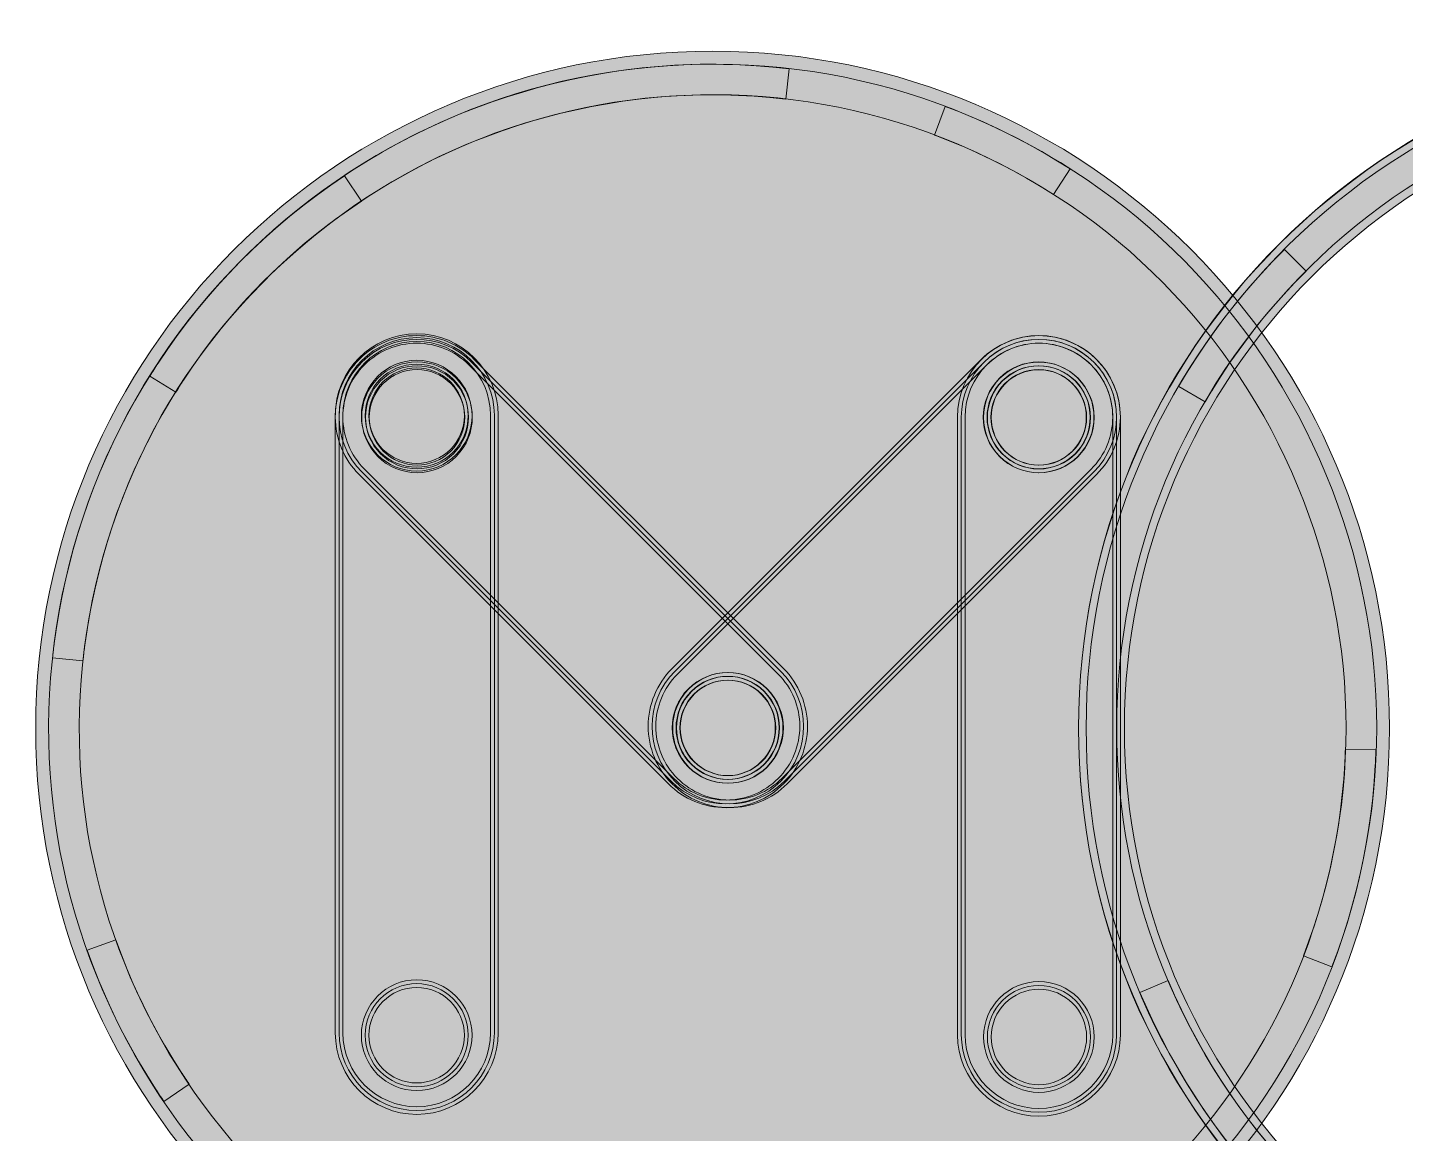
# Model space of a CAD drawing. Header units: inches. Extents: x 77.4 to 133.5, y -168.8 to -128.8.
# Drawn here: x 77.38 to 109.18, y -154.36 to -128.84 of the extents above; entities that cross this region are included whole.
import ezdxf

# ---------------------------------------------------------------- set-up
doc = ezdxf.new("R2010")
doc.units = ezdxf.units.IN
doc.header["$MEASUREMENT"] = 0
doc.layers.add('Layer 1', color=7, linetype='Continuous')

# ---------------------------------------------------------------- blocks, each defined once
blk = doc.blocks.new('block 3')
at = {"layer": 'Layer 1', "lineweight": 0}
blk.add_open_spline([(106.497, -156.158), (106.412, -156.075), (106.328, -155.991), (106.245, -155.906), (103.386, -152.972), (101.813, -149.1), (101.813, -145.005), (101.813, -140.832), (103.438, -136.909), (106.388, -133.959), (106.388, -133.959), (106.887, -134.458), (106.887, -134.458), (104.07, -137.275), (102.518, -141.02), (102.518, -145.005), (102.518, -148.916), (104.021, -152.612), (106.749, -155.413), (106.828, -155.493), (106.91, -155.575), (106.992, -155.655), (106.992, -155.655), (106.497, -156.158), (106.497, -156.158)], degree=3, knots=[0, 0, 0, 0, 1, 1, 1, 2, 2, 2, 3, 3, 3, 4, 4, 4, 5, 5, 5, 6, 6, 6, 7, 7, 7, 8, 8, 8, 8], dxfattribs=at)
blk = doc.blocks.new('block 2')
at = {"layer": 'Layer 1'}
blk.add_blockref('block 3', (0, 0), dxfattribs=at)
blk = doc.blocks.new('block 5')
at = {"layer": 'Layer 1', "lineweight": 0}
blk.add_open_spline([(104.559, -137.476), (104.559, -137.476), (103.948, -137.123), (103.948, -137.123), (104.008, -137.019), (104.07, -136.917), (104.132, -136.814), (106.28, -133.326), (109.65, -130.856), (113.622, -129.856), (117.668, -128.838), (121.869, -129.456), (125.45, -131.596), (125.45, -131.596), (125.088, -132.202), (125.088, -132.202), (121.668, -130.158), (117.657, -129.568), (113.794, -130.54), (110.002, -131.495), (106.784, -133.854), (104.734, -137.183), (104.675, -137.279), (104.616, -137.377), (104.559, -137.476)], degree=3, knots=[0, 0, 0, 0, 1, 1, 1, 2, 2, 2, 3, 3, 3, 4, 4, 4, 5, 5, 5, 6, 6, 6, 7, 7, 7, 8, 8, 8, 8], dxfattribs=at)
blk = doc.blocks.new('block 4')
at = {"layer": 'Layer 1'}
blk.add_blockref('block 5', (0, 0), dxfattribs=at)
blk = doc.blocks.new('block 11')
at = {"layer": 'Layer 1', "lineweight": 0}
blk.add_open_spline([(117.434, -160.633), (115.451, -160.633), (113.468, -160.252), (111.58, -159.489), (107.711, -157.925), (104.683, -154.948), (103.054, -151.107), (103.054, -151.107), (103.703, -150.831), (103.703, -150.831), (105.259, -154.499), (108.151, -157.341), (111.844, -158.835), (115.469, -160.299), (119.46, -160.291), (123.079, -158.812), (123.183, -158.769), (123.288, -158.725), (123.392, -158.679), (123.392, -158.679), (123.678, -159.323), (123.678, -159.323), (123.569, -159.372), (123.458, -159.418), (123.348, -159.464), (121.442, -160.243), (119.437, -160.633), (117.434, -160.633)], degree=3, knots=[0, 0, 0, 0, 1, 1, 1, 2, 2, 2, 3, 3, 3, 4, 4, 4, 5, 5, 5, 6, 6, 6, 7, 7, 7, 8, 8, 8, 9, 9, 9, 9], dxfattribs=at)
blk = doc.blocks.new('block 10')
at = {"layer": 'Layer 1'}
blk.add_blockref('block 11', (0, 0), dxfattribs=at)
blk = doc.blocks.new('block 15')
at = {"layer": 'Layer 1', "lineweight": 0}
blk.add_open_spline([(93.182, -160.329), (90.933, -160.329), (88.694, -159.829), (86.608, -158.836), (82.914, -157.077), (80.125, -153.985), (78.757, -150.129), (78.757, -150.129), (79.422, -149.894), (79.422, -149.894), (80.727, -153.571), (83.387, -156.521), (86.911, -158.198), (90.37, -159.846), (94.272, -160.072), (97.898, -158.839), (98.003, -158.803), (98.108, -158.766), (98.212, -158.727), (98.212, -158.727), (98.459, -159.388), (98.459, -159.388), (98.349, -159.429), (98.238, -159.468), (98.126, -159.507), (96.511, -160.056), (94.844, -160.329), (93.182, -160.329)], degree=3, knots=[0, 0, 0, 0, 1, 1, 1, 2, 2, 2, 3, 3, 3, 4, 4, 4, 5, 5, 5, 6, 6, 6, 7, 7, 7, 8, 8, 8, 9, 9, 9, 9], dxfattribs=at)
blk = doc.blocks.new('block 14')
at = {"layer": 'Layer 1'}
blk.add_blockref('block 15', (0, 0), dxfattribs=at)
blk = doc.blocks.new('block 17')
at = {"layer": 'Layer 1', "lineweight": 0}
blk.add_open_spline([(80.528, -153.622), (80.462, -153.526), (80.397, -153.428), (80.334, -153.33), (78.151, -149.958), (77.384, -145.933), (78.172, -141.996), (78.977, -137.984), (81.295, -134.525), (84.699, -132.258), (84.699, -132.258), (85.09, -132.845), (85.09, -132.845), (81.843, -135.008), (79.632, -138.307), (78.864, -142.134), (78.112, -145.891), (78.844, -149.73), (80.925, -152.946), (80.986, -153.039), (81.048, -153.132), (81.111, -153.224), (81.111, -153.224), (80.528, -153.622), (80.528, -153.622)], degree=3, knots=[0, 0, 0, 0, 1, 1, 1, 2, 2, 2, 3, 3, 3, 4, 4, 4, 5, 5, 5, 6, 6, 6, 7, 7, 7, 8, 8, 8, 8], dxfattribs=at)
blk = doc.blocks.new('block 16')
at = {"layer": 'Layer 1'}
blk.add_blockref('block 17', (0, 0), dxfattribs=at)
blk = doc.blocks.new('block 19')
at = {"layer": 'Layer 1', "lineweight": 0}
blk.add_open_spline([(78.663, -143.456), (78.663, -143.456), (77.96, -143.386), (77.96, -143.386), (77.972, -143.269), (77.986, -143.153), (78.001, -143.036), (78.518, -139.052), (80.537, -135.487), (83.685, -132.994), (86.894, -130.455), (90.898, -129.316), (94.962, -129.791), (94.962, -129.791), (94.88, -130.491), (94.88, -130.491), (91.004, -130.04), (87.184, -131.125), (84.123, -133.547), (81.119, -135.925), (79.194, -139.327), (78.701, -143.125), (78.687, -143.234), (78.674, -143.345), (78.663, -143.456)], degree=3, knots=[0, 0, 0, 0, 1, 1, 1, 2, 2, 2, 3, 3, 3, 4, 4, 4, 5, 5, 5, 6, 6, 6, 7, 7, 7, 8, 8, 8, 8], dxfattribs=at)
blk = doc.blocks.new('block 18')
at = {"layer": 'Layer 1'}
blk.add_blockref('block 19', (0, 0), dxfattribs=at)
blk = doc.blocks.new('block 21')
at = {"layer": 'Layer 1', "lineweight": 0}
blk.add_open_spline([(80.805, -137.255), (80.805, -137.255), (80.204, -136.885), (80.204, -136.885), (80.266, -136.785), (80.329, -136.686), (80.394, -136.587), (82.601, -133.232), (85.976, -130.909), (89.898, -130.045), (93.893, -129.166), (97.993, -129.895), (101.441, -132.098), (101.441, -132.098), (101.061, -132.693), (101.061, -132.693), (97.772, -130.591), (93.862, -129.896), (90.05, -130.734), (86.309, -131.558), (83.089, -133.774), (80.984, -136.974), (80.924, -137.066), (80.863, -137.16), (80.805, -137.255)], degree=3, knots=[0, 0, 0, 0, 1, 1, 1, 2, 2, 2, 3, 3, 3, 4, 4, 4, 5, 5, 5, 6, 6, 6, 7, 7, 7, 8, 8, 8, 8], dxfattribs=at)
blk = doc.blocks.new('block 20')
at = {"layer": 'Layer 1'}
blk.add_blockref('block 21', (0, 0), dxfattribs=at)
blk = doc.blocks.new('block 23')
at = {"layer": 'Layer 1', "lineweight": 0}
blk.add_open_spline([(93.207, -160.324), (92.983, -160.324), (92.759, -160.319), (92.534, -160.309), (92.534, -160.309), (92.564, -159.604), (92.564, -159.604), (96.466, -159.774), (100.194, -158.411), (103.071, -155.773), (105.893, -153.183), (107.566, -149.65), (107.781, -145.826), (107.787, -145.716), (107.792, -145.605), (107.795, -145.494), (107.795, -145.494), (108.5, -145.511), (108.5, -145.511), (108.497, -145.629), (108.492, -145.747), (108.485, -145.865), (108.26, -149.874), (106.506, -153.578), (103.548, -156.293), (100.698, -158.906), (97.048, -160.324), (93.207, -160.324)], degree=3, knots=[0, 0, 0, 0, 1, 1, 1, 2, 2, 2, 3, 3, 3, 4, 4, 4, 5, 5, 5, 6, 6, 6, 7, 7, 7, 8, 8, 8, 9, 9, 9, 9], dxfattribs=at)
blk = doc.blocks.new('block 22')
at = {"layer": 'Layer 1'}
blk.add_blockref('block 23', (0, 0), dxfattribs=at)
blk = doc.blocks.new('block 25')
at = {"layer": 'Layer 1', "lineweight": 0}
blk.add_open_spline([(107.485, -150.516), (107.485, -150.516), (106.826, -150.262), (106.826, -150.262), (108.229, -146.621), (108.131, -142.65), (106.55, -139.082), (104.997, -135.58), (102.183, -132.867), (98.629, -131.442), (98.526, -131.401), (98.422, -131.361), (98.317, -131.322), (98.317, -131.322), (98.56, -130.66), (98.56, -130.66), (98.67, -130.7), (98.78, -130.743), (98.89, -130.787), (102.618, -132.281), (105.567, -135.125), (107.195, -138.796), (108.853, -142.537), (108.955, -146.699), (107.485, -150.516)], degree=3, knots=[0, 0, 0, 0, 1, 1, 1, 2, 2, 2, 3, 3, 3, 4, 4, 4, 5, 5, 5, 6, 6, 6, 7, 7, 7, 8, 8, 8, 8], dxfattribs=at)
blk = doc.blocks.new('block 24')
at = {"layer": 'Layer 1'}
blk.add_blockref('block 25', (0, 0), dxfattribs=at)
blk = doc.blocks.new('block 30')
at = {"layer": 'Layer 1', "lineweight": 0}
for points, knots in [([(86.364, -153.922), (85.328, -153.922), (84.485, -153.079), (84.485, -152.042), (84.485, -152.042), (84.485, -137.786), (84.485, -137.786), (84.485, -136.75), (85.328, -135.907), (86.364, -135.907), (87.401, -135.907), (88.244, -136.75), (88.244, -137.786), (88.244, -137.786), (88.244, -152.042), (88.244, -152.042), (88.244, -153.079), (87.401, -153.922), (86.364, -153.922)], [0, 0, 0, 0, 1, 1, 1, 2, 2, 2, 3, 3, 3, 4, 4, 4, 5, 5, 5, 6, 6, 6, 6]), ([(86.364, -136.083), (85.425, -136.083), (84.661, -136.847), (84.661, -137.786), (84.661, -137.786), (84.661, -152.042), (84.661, -152.042), (84.661, -152.982), (85.425, -153.746), (86.364, -153.746), (87.303, -153.746), (88.067, -152.982), (88.067, -152.042), (88.067, -152.042), (88.067, -137.786), (88.067, -137.786), (88.067, -136.847), (87.303, -136.083), (86.364, -136.083)], [0, 0, 0, 0, 1, 1, 1, 2, 2, 2, 3, 3, 3, 4, 4, 4, 5, 5, 5, 6, 6, 6, 6]), ([(86.364, -139.074), (85.66, -139.074), (85.087, -138.501), (85.087, -137.796), (85.087, -137.091), (85.66, -136.518), (86.364, -136.518), (87.069, -136.518), (87.642, -137.091), (87.642, -137.796), (87.642, -138.501), (87.069, -139.074), (86.364, -139.074)], [0, 0, 0, 0, 1, 1, 1, 2, 2, 2, 3, 3, 3, 4, 4, 4, 4]), ([(86.364, -136.695), (85.757, -136.695), (85.263, -137.188), (85.263, -137.796), (85.263, -138.403), (85.757, -138.898), (86.364, -138.898), (86.971, -138.898), (87.465, -138.403), (87.465, -137.796), (87.465, -137.188), (86.971, -136.695), (86.364, -136.695)], [0, 0, 0, 0, 1, 1, 1, 2, 2, 2, 3, 3, 3, 4, 4, 4, 4]), ([(86.364, -153.373), (85.66, -153.373), (85.087, -152.8), (85.087, -152.095), (85.087, -151.39), (85.66, -150.817), (86.364, -150.817), (87.069, -150.817), (87.642, -151.39), (87.642, -152.095), (87.642, -152.8), (87.069, -153.373), (86.364, -153.373)], [0, 0, 0, 0, 1, 1, 1, 2, 2, 2, 3, 3, 3, 4, 4, 4, 4]), ([(86.364, -150.993), (85.757, -150.993), (85.263, -151.488), (85.263, -152.095), (85.263, -152.702), (85.757, -153.197), (86.364, -153.197), (86.971, -153.197), (87.465, -152.702), (87.465, -152.095), (87.465, -151.488), (86.971, -150.993), (86.364, -150.993)], [0, 0, 0, 0, 1, 1, 1, 2, 2, 2, 3, 3, 3, 4, 4, 4, 4])]:
    blk.add_open_spline(points, degree=3, knots=knots, dxfattribs=at)
blk = doc.blocks.new('block 29')
at = {"layer": 'Layer 1'}
blk.add_blockref('block 30', (0, 0), dxfattribs=at)
blk = doc.blocks.new('block 32')
at = {"layer": 'Layer 1', "lineweight": 0}
for points, knots in [([(93.502, -146.844), (93, -146.844), (92.528, -146.648), (92.172, -146.293), (92.172, -146.293), (85.035, -139.156), (85.035, -139.156), (84.68, -138.801), (84.485, -138.329), (84.485, -137.827), (84.484, -137.325), (84.68, -136.853), (85.035, -136.498), (85.39, -136.143), (85.862, -135.948), (86.364, -135.948), (86.866, -135.948), (87.338, -136.143), (87.693, -136.498), (87.693, -136.498), (94.83, -143.635), (94.83, -143.635), (95.185, -143.99), (95.381, -144.462), (95.381, -144.964), (95.381, -145.467), (95.185, -145.939), (94.83, -146.294), (94.476, -146.648), (94.004, -146.844), (93.502, -146.844)], [0, 0, 0, 0, 1, 1, 1, 2, 2, 2, 3, 3, 3, 4, 4, 4, 5, 5, 5, 6, 6, 6, 7, 7, 7, 8, 8, 8, 9, 9, 9, 10, 10, 10, 10]), ([(86.364, -136.124), (85.909, -136.124), (85.481, -136.301), (85.16, -136.623), (84.838, -136.945), (84.661, -137.372), (84.661, -137.827), (84.661, -138.282), (84.838, -138.71), (85.16, -139.031), (85.16, -139.031), (92.297, -146.168), (92.297, -146.168), (92.619, -146.49), (93.047, -146.667), (93.502, -146.667), (93.957, -146.667), (94.384, -146.49), (94.705, -146.169), (95.027, -145.847), (95.204, -145.42), (95.204, -144.964), (95.204, -144.509), (95.027, -144.081), (94.705, -143.76), (94.705, -143.76), (87.569, -136.623), (87.569, -136.623), (87.247, -136.301), (86.819, -136.124), (86.364, -136.124)], [0, 0, 0, 0, 1, 1, 1, 2, 2, 2, 3, 3, 3, 4, 4, 4, 5, 5, 5, 6, 6, 6, 7, 7, 7, 8, 8, 8, 9, 9, 9, 10, 10, 10, 10]), ([(86.371, -139.112), (86.03, -139.112), (85.709, -138.979), (85.468, -138.737), (84.97, -138.239), (84.97, -137.428), (85.467, -136.93), (85.709, -136.689), (86.03, -136.556), (86.371, -136.556), (86.712, -136.556), (87.033, -136.689), (87.275, -136.93), (87.772, -137.429), (87.772, -138.239), (87.275, -138.737), (87.033, -138.979), (86.713, -139.112), (86.371, -139.112)], [0, 0, 0, 0, 1, 1, 1, 2, 2, 2, 3, 3, 3, 4, 4, 4, 5, 5, 5, 6, 6, 6, 6]), ([(86.371, -136.733), (86.077, -136.733), (85.8, -136.847), (85.592, -137.055), (85.163, -137.484), (85.163, -138.183), (85.593, -138.613), (85.8, -138.821), (86.077, -138.935), (86.371, -138.935), (86.665, -138.935), (86.942, -138.821), (87.15, -138.613), (87.579, -138.183), (87.579, -137.485), (87.15, -137.055), (86.942, -136.847), (86.665, -136.733), (86.371, -136.733)], [0, 0, 0, 0, 1, 1, 1, 2, 2, 2, 3, 3, 3, 4, 4, 4, 5, 5, 5, 6, 6, 6, 6]), ([(93.539, -146.28), (93.198, -146.28), (92.877, -146.147), (92.635, -145.905), (92.137, -145.407), (92.137, -144.596), (92.635, -144.098), (92.877, -143.857), (93.198, -143.724), (93.539, -143.724), (93.88, -143.724), (94.201, -143.857), (94.442, -144.098), (94.94, -144.597), (94.94, -145.407), (94.442, -145.905), (94.201, -146.147), (93.88, -146.28), (93.539, -146.28)], [0, 0, 0, 0, 1, 1, 1, 2, 2, 2, 3, 3, 3, 4, 4, 4, 5, 5, 5, 6, 6, 6, 6]), ([(93.539, -143.901), (93.245, -143.901), (92.968, -144.015), (92.76, -144.223), (92.331, -144.652), (92.331, -145.351), (92.76, -145.781), (92.968, -145.989), (93.245, -146.103), (93.539, -146.103), (93.833, -146.103), (94.109, -145.989), (94.317, -145.781), (94.747, -145.351), (94.747, -144.653), (94.317, -144.223), (94.109, -144.015), (93.833, -143.901), (93.539, -143.901)], [0, 0, 0, 0, 1, 1, 1, 2, 2, 2, 3, 3, 3, 4, 4, 4, 5, 5, 5, 6, 6, 6, 6])]:
    blk.add_open_spline(points, degree=3, knots=knots, dxfattribs=at)
blk = doc.blocks.new('block 31')
at = {"layer": 'Layer 1'}
blk.add_blockref('block 32', (0, 0), dxfattribs=at)
blk = doc.blocks.new('block 34')
at = {"layer": 'Layer 1', "lineweight": 0}
for points, knots in [([(93.586, -146.843), (93.084, -146.843), (92.612, -146.648), (92.257, -146.293), (91.902, -145.938), (91.707, -145.466), (91.707, -144.964), (91.707, -144.462), (91.902, -143.99), (92.257, -143.635), (92.257, -143.635), (99.394, -136.498), (99.394, -136.498), (99.749, -136.143), (100.221, -135.948), (100.723, -135.948), (101.225, -135.948), (101.697, -136.143), (102.052, -136.498), (102.407, -136.853), (102.603, -137.325), (102.603, -137.827), (102.603, -138.329), (102.407, -138.801), (102.052, -139.156), (102.052, -139.156), (94.915, -146.293), (94.915, -146.293), (94.56, -146.648), (94.088, -146.843), (93.586, -146.843)], [0, 0, 0, 0, 1, 1, 1, 2, 2, 2, 3, 3, 3, 4, 4, 4, 5, 5, 5, 6, 6, 6, 7, 7, 7, 8, 8, 8, 9, 9, 9, 10, 10, 10, 10]), ([(100.723, -136.124), (100.268, -136.124), (99.841, -136.301), (99.519, -136.623), (99.519, -136.623), (92.382, -143.76), (92.382, -143.76), (92.06, -144.082), (91.883, -144.509), (91.883, -144.964), (91.883, -145.419), (92.06, -145.847), (92.382, -146.168), (92.703, -146.49), (93.131, -146.667), (93.586, -146.667), (94.041, -146.667), (94.468, -146.49), (94.79, -146.168), (94.79, -146.168), (101.927, -139.031), (101.927, -139.031), (102.249, -138.71), (102.426, -138.282), (102.426, -137.827), (102.426, -137.372), (102.249, -136.945), (101.927, -136.623), (101.606, -136.301), (101.178, -136.124), (100.723, -136.124)], [0, 0, 0, 0, 1, 1, 1, 2, 2, 2, 3, 3, 3, 4, 4, 4, 5, 5, 5, 6, 6, 6, 7, 7, 7, 8, 8, 8, 9, 9, 9, 10, 10, 10, 10]), ([(100.716, -139.112), (100.375, -139.112), (100.054, -138.979), (99.813, -138.737), (99.315, -138.24), (99.315, -137.429), (99.813, -136.93), (100.055, -136.689), (100.375, -136.556), (100.717, -136.556), (101.058, -136.556), (101.379, -136.689), (101.62, -136.93), (102.118, -137.429), (102.117, -138.24), (101.62, -138.737), (101.378, -138.979), (101.058, -139.112), (100.716, -139.112)], [0, 0, 0, 0, 1, 1, 1, 2, 2, 2, 3, 3, 3, 4, 4, 4, 5, 5, 5, 6, 6, 6, 6]), ([(100.717, -136.733), (100.422, -136.733), (100.146, -136.847), (99.938, -137.055), (99.509, -137.485), (99.508, -138.183), (99.937, -138.613), (100.145, -138.821), (100.422, -138.935), (100.716, -138.935), (101.01, -138.935), (101.287, -138.821), (101.495, -138.613), (101.924, -138.183), (101.924, -137.485), (101.495, -137.055), (101.288, -136.847), (101.011, -136.733), (100.717, -136.733)], [0, 0, 0, 0, 1, 1, 1, 2, 2, 2, 3, 3, 3, 4, 4, 4, 5, 5, 5, 6, 6, 6, 6]), ([(93.548, -146.28), (93.207, -146.28), (92.886, -146.147), (92.645, -145.905), (92.147, -145.407), (92.147, -144.596), (92.645, -144.098), (92.887, -143.857), (93.208, -143.724), (93.549, -143.724), (93.89, -143.724), (94.211, -143.857), (94.452, -144.098), (94.95, -144.597), (94.95, -145.407), (94.452, -145.905), (94.211, -146.147), (93.89, -146.28), (93.548, -146.28)], [0, 0, 0, 0, 1, 1, 1, 2, 2, 2, 3, 3, 3, 4, 4, 4, 5, 5, 5, 6, 6, 6, 6]), ([(93.549, -143.9), (93.255, -143.9), (92.978, -144.015), (92.77, -144.223), (92.34, -144.652), (92.34, -145.351), (92.77, -145.781), (92.978, -145.989), (93.254, -146.103), (93.548, -146.103), (93.843, -146.103), (94.119, -145.989), (94.327, -145.781), (94.756, -145.351), (94.756, -144.652), (94.327, -144.223), (94.119, -144.015), (93.843, -143.9), (93.549, -143.9)], [0, 0, 0, 0, 1, 1, 1, 2, 2, 2, 3, 3, 3, 4, 4, 4, 5, 5, 5, 6, 6, 6, 6])]:
    blk.add_open_spline(points, degree=3, knots=knots, dxfattribs=at)
blk = doc.blocks.new('block 33')
at = {"layer": 'Layer 1'}
blk.add_blockref('block 34', (0, 0), dxfattribs=at)
blk = doc.blocks.new('block 36')
at = {"layer": 'Layer 1', "lineweight": 0}
for points, knots in [([(100.723, -153.962), (99.687, -153.962), (98.844, -153.119), (98.844, -152.083), (98.844, -152.083), (98.844, -137.827), (98.844, -137.827), (98.844, -136.791), (99.687, -135.948), (100.723, -135.948), (101.759, -135.948), (102.602, -136.791), (102.602, -137.827), (102.602, -137.827), (102.602, -152.083), (102.602, -152.083), (102.602, -153.119), (101.759, -153.962), (100.723, -153.962)], [0, 0, 0, 0, 1, 1, 1, 2, 2, 2, 3, 3, 3, 4, 4, 4, 5, 5, 5, 6, 6, 6, 6]), ([(100.723, -136.124), (99.784, -136.124), (99.02, -136.888), (99.02, -137.827), (99.02, -137.827), (99.02, -152.083), (99.02, -152.083), (99.02, -153.022), (99.784, -153.786), (100.723, -153.786), (101.662, -153.786), (102.426, -153.022), (102.426, -152.083), (102.426, -152.083), (102.426, -137.827), (102.426, -137.827), (102.426, -136.888), (101.662, -136.124), (100.723, -136.124)], [0, 0, 0, 0, 1, 1, 1, 2, 2, 2, 3, 3, 3, 4, 4, 4, 5, 5, 5, 6, 6, 6, 6]), ([(100.723, -139.114), (100.019, -139.114), (99.446, -138.541), (99.446, -137.837), (99.446, -137.132), (100.019, -136.559), (100.723, -136.559), (101.427, -136.559), (102, -137.132), (102, -137.837), (102, -138.541), (101.427, -139.114), (100.723, -139.114)], [0, 0, 0, 0, 1, 1, 1, 2, 2, 2, 3, 3, 3, 4, 4, 4, 4]), ([(100.723, -136.735), (100.116, -136.735), (99.622, -137.229), (99.622, -137.837), (99.622, -138.444), (100.116, -138.938), (100.723, -138.938), (101.33, -138.938), (101.824, -138.444), (101.824, -137.837), (101.824, -137.229), (101.33, -136.735), (100.723, -136.735)], [0, 0, 0, 0, 1, 1, 1, 2, 2, 2, 3, 3, 3, 4, 4, 4, 4]), ([(100.723, -153.414), (100.019, -153.414), (99.446, -152.84), (99.446, -152.135), (99.446, -151.431), (100.019, -150.858), (100.723, -150.858), (101.427, -150.858), (102, -151.431), (102, -152.135), (102, -152.84), (101.427, -153.414), (100.723, -153.414)], [0, 0, 0, 0, 1, 1, 1, 2, 2, 2, 3, 3, 3, 4, 4, 4, 4]), ([(100.723, -151.034), (100.116, -151.034), (99.622, -151.528), (99.622, -152.135), (99.622, -152.743), (100.116, -153.237), (100.723, -153.237), (101.33, -153.237), (101.824, -152.743), (101.824, -152.135), (101.824, -151.528), (101.33, -151.034), (100.723, -151.034)], [0, 0, 0, 0, 1, 1, 1, 2, 2, 2, 3, 3, 3, 4, 4, 4, 4])]:
    blk.add_open_spline(points, degree=3, knots=knots, dxfattribs=at)
blk = doc.blocks.new('block 35')
at = {"layer": 'Layer 1'}
blk.add_blockref('block 36', (0, 0), dxfattribs=at)

msp = doc.modelspace()

# ---------------------------------------------------------------- hatches: boundary and pattern name
at = {"layer": 'Layer 1', "true_color": 0x0078c1}
h = msp.add_hatch(color=152, dxfattribs=at)
h.dxf.hatch_style = 2
edge = h.paths.add_edge_path()
edge.add_spline(control_points=[(93.192, -129.384), (84.578, -129.384), (77.571, -136.391), (77.571, -145.005), (77.571, -153.619), (84.578, -160.627), (93.192, -160.627), (101.806, -160.627), (108.814, -153.619), (108.814, -145.005), (108.814, -136.391), (101.806, -129.384), (93.192, -129.384)], knot_values=[0, 0, 0, 0, 1, 1, 1, 2, 2, 2, 3, 3, 3, 4, 4, 4, 4], degree=3, periodic=1)
h = msp.add_hatch(color=152, dxfattribs=at)
h.dxf.hatch_style = 2
edge = h.paths.add_edge_path()
edge.add_spline(control_points=[(117.434, -160.803), (108.723, -160.803), (101.637, -153.716), (101.637, -145.005), (101.637, -136.294), (108.723, -129.207), (117.434, -129.207), (126.145, -129.207), (133.232, -136.294), (133.232, -145.005), (133.232, -153.716), (126.145, -160.803), (117.434, -160.803)], knot_values=[0, 0, 0, 0, 1, 1, 1, 2, 2, 2, 3, 3, 3, 4, 4, 4, 4], degree=3, periodic=1)
edge = h.paths.add_edge_path()
edge.add_spline(control_points=[(117.434, -130.266), (109.307, -130.266), (102.695, -136.878), (102.695, -145.005), (102.695, -153.132), (109.307, -159.745), (117.434, -159.745), (125.561, -159.745), (132.173, -153.132), (132.173, -145.005), (132.173, -136.878), (125.561, -130.266), (117.434, -130.266)], knot_values=[0, 0, 0, 0, 1, 1, 1, 2, 2, 2, 3, 3, 3, 4, 4, 4, 4], degree=3, periodic=1)

# ---------------------------------------------------------------- linework, layer by layer
at = {"layer": 'Layer 1', "lineweight": 0}
for points, knots in [([(93.192, -129.384), (84.578, -129.384), (77.571, -136.391), (77.571, -145.005), (77.571, -153.619), (84.578, -160.627), (93.192, -160.627), (101.806, -160.627), (108.814, -153.619), (108.814, -145.005), (108.814, -136.391), (101.806, -129.384), (93.192, -129.384)], [0, 0, 0, 0, 1, 1, 1, 2, 2, 2, 3, 3, 3, 4, 4, 4, 4]), ([(133.232, -145.005), (133.232, -153.73), (126.159, -160.803), (117.434, -160.803), (108.709, -160.803), (101.637, -153.73), (101.637, -145.005), (101.637, -136.28), (108.709, -129.207), (117.434, -129.207), (126.159, -129.207), (133.232, -136.28), (133.232, -145.005)], [0, 0, 0, 0, 1, 1, 1, 2, 2, 2, 3, 3, 3, 4, 4, 4, 4]), ([(117.434, -160.803), (108.723, -160.803), (101.637, -153.716), (101.637, -145.005), (101.637, -136.294), (108.723, -129.207), (117.434, -129.207), (126.145, -129.207), (133.232, -136.294), (133.232, -145.005), (133.232, -153.716), (126.145, -160.803), (117.434, -160.803)], [0, 0, 0, 0, 1, 1, 1, 2, 2, 2, 3, 3, 3, 4, 4, 4, 4]), ([(117.434, -130.266), (109.307, -130.266), (102.695, -136.878), (102.695, -145.005), (102.695, -153.132), (109.307, -159.745), (117.434, -159.745), (125.561, -159.745), (132.173, -153.132), (132.173, -145.005), (132.173, -136.878), (125.561, -130.266), (117.434, -130.266)], [0, 0, 0, 0, 1, 1, 1, 2, 2, 2, 3, 3, 3, 4, 4, 4, 4]), ([(85.097, -136.561), (84.398, -137.26), (84.398, -138.394), (85.098, -139.094), (85.098, -139.094), (92.235, -146.231), (92.235, -146.231), (92.934, -146.93), (94.069, -146.931), (94.768, -146.231), (95.467, -145.532), (95.467, -144.397), (94.768, -143.698), (94.768, -143.698), (87.631, -136.561), (87.631, -136.561), (86.931, -135.861), (85.797, -135.861), (85.097, -136.561)], [0, 0, 0, 0, 1, 1, 1, 2, 2, 2, 3, 3, 3, 4, 4, 4, 5, 5, 5, 6, 6, 6, 6]), ([(86.364, -135.995), (85.375, -135.995), (84.573, -136.797), (84.573, -137.786), (84.573, -137.786), (84.573, -152.042), (84.573, -152.042), (84.573, -153.031), (85.375, -153.834), (86.364, -153.834), (87.353, -153.834), (88.156, -153.031), (88.156, -152.042), (88.156, -152.042), (88.156, -137.786), (88.156, -137.786), (88.156, -136.797), (87.353, -135.995), (86.364, -135.995)], [0, 0, 0, 0, 1, 1, 1, 2, 2, 2, 3, 3, 3, 4, 4, 4, 5, 5, 5, 6, 6, 6, 6]), ([(101.99, -136.561), (101.291, -135.861), (100.156, -135.861), (99.457, -136.561), (99.457, -136.561), (92.319, -143.698), (92.319, -143.698), (91.62, -144.397), (91.62, -145.531), (92.319, -146.231), (93.019, -146.93), (94.153, -146.93), (94.852, -146.231), (94.852, -146.231), (101.99, -139.094), (101.99, -139.094), (102.689, -138.394), (102.689, -137.26), (101.99, -136.561)], [0, 0, 0, 0, 1, 1, 1, 2, 2, 2, 3, 3, 3, 4, 4, 4, 5, 5, 5, 6, 6, 6, 6]), ([(100.723, -136.036), (99.734, -136.036), (98.932, -136.838), (98.932, -137.827), (98.932, -137.827), (98.932, -152.083), (98.932, -152.083), (98.932, -153.072), (99.734, -153.874), (100.723, -153.874), (101.712, -153.874), (102.514, -153.072), (102.514, -152.083), (102.514, -152.083), (102.514, -137.827), (102.514, -137.827), (102.514, -136.838), (101.712, -136.036), (100.723, -136.036)], [0, 0, 0, 0, 1, 1, 1, 2, 2, 2, 3, 3, 3, 4, 4, 4, 5, 5, 5, 6, 6, 6, 6]), ([(87.212, -138.675), (86.748, -139.14), (85.994, -139.139), (85.53, -138.675), (85.066, -138.21), (85.065, -137.458), (85.53, -136.993), (85.994, -136.528), (86.748, -136.528), (87.212, -136.993), (87.677, -137.458), (87.677, -138.21), (87.212, -138.675)], [0, 0, 0, 0, 1, 1, 1, 2, 2, 2, 3, 3, 3, 4, 4, 4, 4]), ([(86.364, -138.986), (85.707, -138.986), (85.175, -138.453), (85.175, -137.796), (85.175, -137.139), (85.707, -136.606), (86.364, -136.606), (87.021, -136.606), (87.554, -137.139), (87.554, -137.796), (87.554, -138.453), (87.021, -138.986), (86.364, -138.986)], [0, 0, 0, 0, 1, 1, 1, 2, 2, 2, 3, 3, 3, 4, 4, 4, 4]), ([(99.875, -138.675), (99.41, -138.21), (99.411, -137.458), (99.875, -136.993), (100.34, -136.528), (101.093, -136.528), (101.558, -136.993), (102.022, -137.458), (102.022, -138.21), (101.557, -138.675), (101.093, -139.139), (100.339, -139.139), (99.875, -138.675)], [0, 0, 0, 0, 1, 1, 1, 2, 2, 2, 3, 3, 3, 4, 4, 4, 4]), ([(100.723, -139.026), (100.066, -139.026), (99.534, -138.494), (99.534, -137.837), (99.534, -137.18), (100.066, -136.647), (100.723, -136.647), (101.38, -136.647), (101.912, -137.18), (101.912, -137.837), (101.912, -138.494), (101.38, -139.026), (100.723, -139.026)], [0, 0, 0, 0, 1, 1, 1, 2, 2, 2, 3, 3, 3, 4, 4, 4, 4]), ([(94.38, -145.843), (93.915, -146.308), (93.162, -146.308), (92.698, -145.843), (92.233, -145.378), (92.233, -144.625), (92.698, -144.161), (93.162, -143.696), (93.915, -143.696), (94.38, -144.161), (94.844, -144.625), (94.844, -145.379), (94.38, -145.843)], [0, 0, 0, 0, 1, 1, 1, 2, 2, 2, 3, 3, 3, 4, 4, 4, 4]), ([(92.708, -145.843), (92.243, -145.378), (92.243, -144.625), (92.708, -144.161), (93.172, -143.696), (93.925, -143.696), (94.389, -144.161), (94.854, -144.625), (94.854, -145.378), (94.389, -145.843), (93.925, -146.308), (93.172, -146.308), (92.708, -145.843)], [0, 0, 0, 0, 1, 1, 1, 2, 2, 2, 3, 3, 3, 4, 4, 4, 4]), ([(86.364, -153.285), (85.707, -153.285), (85.175, -152.752), (85.175, -152.095), (85.175, -151.437), (85.707, -150.905), (86.364, -150.905), (87.021, -150.905), (87.554, -151.437), (87.554, -152.095), (87.554, -152.752), (87.021, -153.285), (86.364, -153.285)], [0, 0, 0, 0, 1, 1, 1, 2, 2, 2, 3, 3, 3, 4, 4, 4, 4]), ([(100.723, -153.326), (100.066, -153.326), (99.534, -152.792), (99.534, -152.135), (99.534, -151.478), (100.066, -150.946), (100.723, -150.946), (101.38, -150.946), (101.912, -151.478), (101.912, -152.135), (101.912, -152.792), (101.38, -153.326), (100.723, -153.326)], [0, 0, 0, 0, 1, 1, 1, 2, 2, 2, 3, 3, 3, 4, 4, 4, 4])]:
    msp.add_open_spline(points, degree=3, knots=knots, dxfattribs=at)

# ---------------------------------------------------------------- block references
at = {"layer": 'Layer 1'}
for name in ['block 4', 'block 18', 'block 20', 'block 24', 'block 16', 'block 2', 'block 31', 'block 29', 'block 33', 'block 35', 'block 22', 'block 14', 'block 10']:
    msp.add_blockref(name, (0, 0), dxfattribs=at)

doc.saveas('drawing.dxf')
